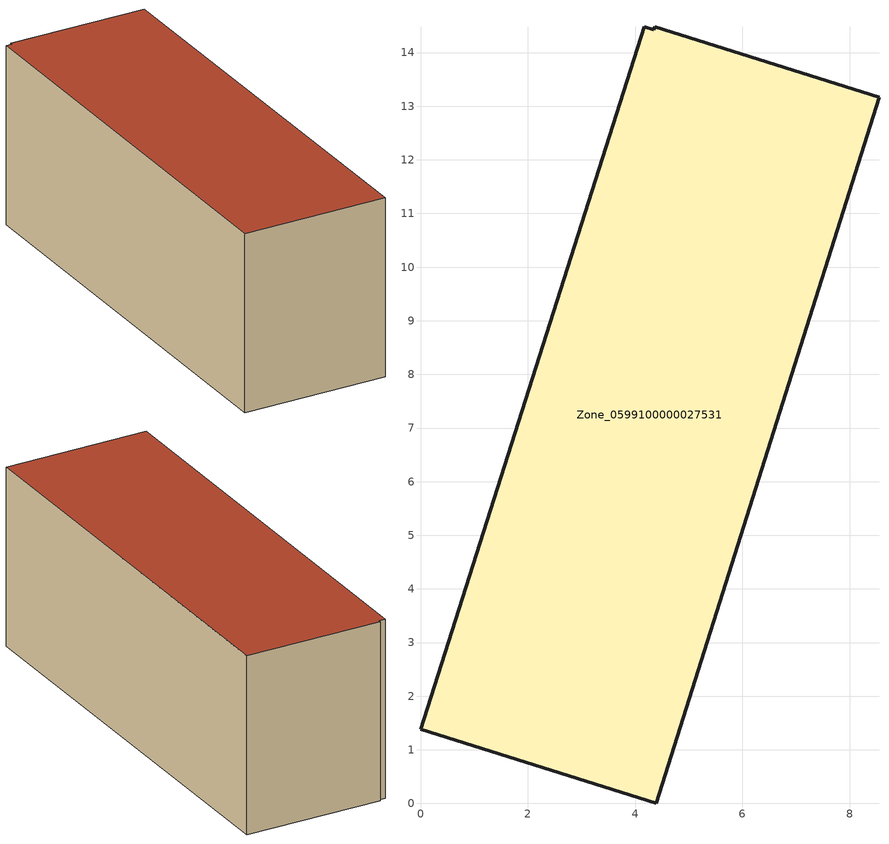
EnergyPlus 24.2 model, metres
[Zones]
Zone_0599100000027531
 floor ground (C_G): 4.37,14.48 8.55,13.17 4.4,0 0,1.38 4.17,14.48 4.35,14.42 z0.51
 wall outside (C_F): 4.4,0 8.55,13.17 4.37,14.48 4.35,14.42 4.17,14.48 0,1.38 4.4,0 z0.51:6.21
 roof outside (C_R): 8.55,13.17 4.37,14.48 4.35,14.42 4.17,14.48 0,1.38 4.4,0 z6.21
[BUILDING]
Pand.0599100000027531: North Axis=0; Terrain=City; Loads Convergence Tolerance Value=0.04; Temperature Convergence Tolerance Value=0.4; Solar Distribution=FullExterior; Maximum Number of Warmup Days=25; Minimum Number of Warmup Days=1
[Site:Location]
Rotterdam.The.Hague.AP_ZH_NLD Design_Conditions: Latitude=51.96; Longitude=4.45; Time Zone=1; Elevation=-4.5
[SITE:GROUNDTEMPERATURE:BUILDINGSURFACE]
18, 18, 18, 18, 18, 18, 18, 18, 18, 18, 18, 18
[MATERIAL] Thermal Absorptance=0.9; Solar Absorptance=0.7; Visible Absorptance=0.7
Name | Roughness | Thickness | Conductivity | Density | Specific Heat
G.TI.1965-1974 | MediumSmooth | 0.15 | 0.882353 | 540 | 1210
F.TI.1965-1974 | Rough | 0.3 | 0.697674 | 1920 | 840
R.TI.1965-1974 | MediumRough | 0.2 | 0.232558 | 1500 | 1000
[CONSTRUCTION]
C_G: G.TI.1965-1974
C_F: F.TI.1965-1974
C_R: R.TI.1965-1974
[ZONE]
Zone_0599100000027531: Type=1; Multiplier=1; Ceiling Height=Autocalculate; Volume=Autocalculate; Floor Area=autocalculate; Part of Total Floor Area=Yes
[ZONEINFILTRATION:DESIGNFLOWRATE]
Infil_Zone_0599100000027531: Zone or ZoneList or Space or SpaceList=Zone_0599100000027531; Schedule=AlwaysOn; Design Flow Rate Calculation Method=Flow/Area; Flow Rate per Floor Area=0.003; Constant Term Coefficient=1; Temperature Term Coefficient=0; Velocity Term Coefficient=0; Velocity Squared Term Coefficient=0
[HVACTEMPLATE:ZONE:IDEALLOADSAIRSYSTEM]
Zone_0599100000027531: Maximum Heating Supply Air Temperature=50; Minimum Cooling Supply Air Temperature=13; Maximum Heating Supply Air Humidity Ratio=0.0156; Minimum Cooling Supply Air Humidity Ratio=0.0077; Heating Limit=NoLimit; Cooling Limit=NoLimit; Dehumidification Control Type=ConstantSensibleHeatRatio; Cooling Sensible Heat Ratio=0.7; Dehumidification Setpoint=60; Humidification Control Type=None; Humidification Setpoint=30; Outdoor Air Method=None; Outdoor Air Flow Rate per Person=0.00944; Outdoor Air Flow Rate per Zone Floor Area=0; Outdoor Air Flow Rate per Zone=0; Demand Controlled Ventilation Type=None; Outdoor Air Economizer Type=NoEconomizer; Heat Recovery Type=None; Sensible Heat Recovery Effectiveness=0.7; Latent Heat Recovery Effectiveness=0.65
[ZONECONTROL:THERMOSTAT]
ThermostatControl_Zone_0599100000027531: Zone or ZoneList=Zone_0599100000027531; Control Type Schedule=DualSetpointControlType; Control 1=Thermostat_Zone_0599100000027531; Temperature Difference Between Cutout And Setpoint=0
[THERMOSTATSETPOINT:DUALSETPOINT]
Thermostat_Zone_0599100000027531: Heating Setpoint Temperature Schedule=HeatingSetpoint_Zone_0599100000027531; Cooling Setpoint Temperature Schedule=CoolingSetpoint_Zone_0599100000027531
[SCHEDULE:COMPACT]
HeatingSetpoint_Zone_0599100000027531: Through: 12/31, For: AllDays, Until: 24:00, 21
CoolingSetpoint_Zone_0599100000027531: Through: 12/31, For: AllDays, Until: 24:00, 24
DualSetpointControlType: Through: 12/31, For: AllDays, Until: 24:00, 4
AlwaysOn: Through: 12/31, For: AllDays, Until: 24:00, 1
